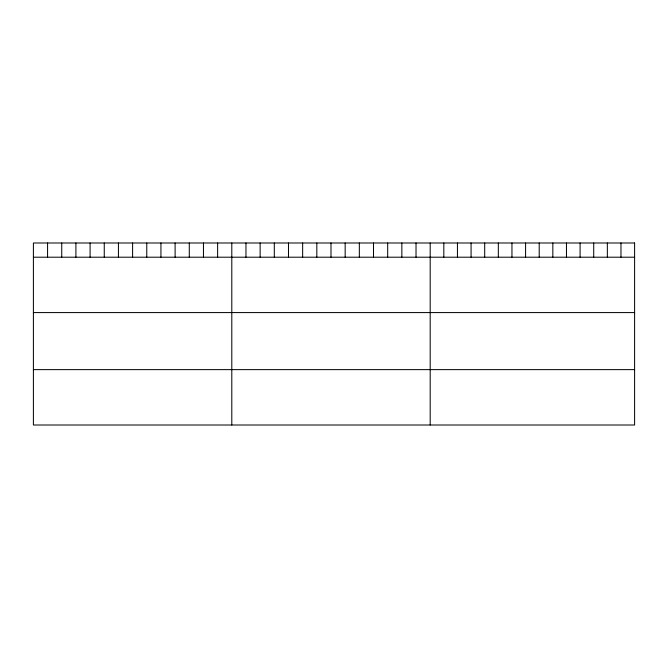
<?xml version="1.0" encoding="UTF-8"?>
<svg xmlns="http://www.w3.org/2000/svg" width="668" height="668" viewBox="0 0 668 668"><rect width="100%" height="100%" fill="white"/><g stroke="black" fill="none" stroke-linecap="round" stroke-linejoin="round"><path stroke-width="1" d="M33.4 257.205L634.6 257.205M33.4 312.582L634.6 312.582M33.4 369.629L634.6 369.629M620.973 242.993L620.973 257.205M607.346 242.993L607.346 257.205M593.718 242.993L593.718 257.205M580.091 242.993L580.091 257.205M566.464 242.993L566.464 257.205M552.837 242.993L552.837 257.205M539.21 242.993L539.21 257.205M525.582 242.993L525.582 257.205M511.955 242.993L511.955 257.205M498.328 242.993L498.328 257.205M484.701 242.993L484.701 257.205M471.074 242.993L471.074 257.205M457.446 242.993L457.446 257.205M443.819 242.993L443.819 257.205M430.192 242.993L430.192 425.007M416.022 242.993L416.022 257.205M401.852 242.993L401.852 257.205M387.682 242.993L387.682 257.205M373.504 242.993L373.504 257.205M359.334 242.993L359.334 257.205M345.164 242.993L345.164 257.205M330.994 242.993L330.994 257.205M316.824 242.993L316.824 257.205M302.654 242.993L302.654 257.205M288.484 242.993L288.484 257.205M274.306 242.993L274.306 257.205M260.136 242.993L260.136 257.205M245.966 242.993L245.966 257.205M231.796 242.993L231.796 425.007M217.626 242.993L217.626 257.205M203.456 242.993L203.456 257.205M189.286 242.993L189.286 257.205M175.108 242.993L175.108 257.205M160.938 242.993L160.938 257.205M146.768 242.993L146.768 257.205M132.598 242.993L132.598 257.205M118.428 242.993L118.428 257.205M104.258 242.993L104.258 257.205M90.088 242.993L90.088 257.205M75.91 242.993L75.91 257.205M61.74 242.993L61.74 257.205M47.57 242.993L47.57 257.205M634.6 242.993L33.4 242.993L33.4 425.007L634.6 425.007L634.6 242.993"/></g></svg>
